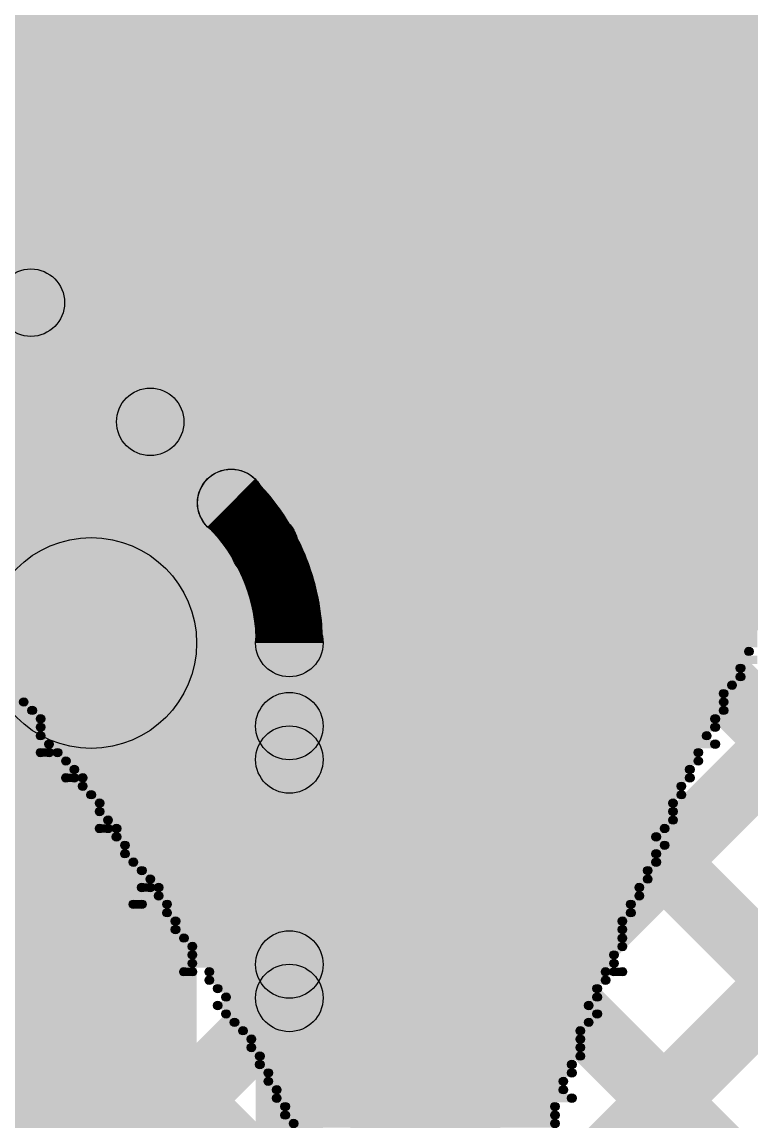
# Model space of a CAD drawing. Header units: millimetres. Extents: x -0.28 to 3.03, y -0.05 to 3.12.
# Drawn here: x 1.9968 to 2.0832, y 2.0933 to 2.2237 of the extents above; entities that cross this region are included whole.
import ezdxf

# ---------------------------------------------------------------- set-up
doc = ezdxf.new("R2010")
doc.units = ezdxf.units.MM
doc.header["$MEASUREMENT"] = 0
for name, color, linetype in [('BottomLayer', 5, 'Continuous'), ('TopLayer', 1, 'Continuous'), ('TopOverlay', 2, 'Continuous')]:
    doc.layers.add(name, color=color, linetype=linetype)

msp = doc.modelspace()

# ---------------------------------------------------------------- hatches: boundary and pattern name
at = {"layer": 'BottomLayer'}
for points in [[(1.69624, 2.41017), (1.7019, 2.41583), (2.37907, 1.73866), (2.37341, 1.733)], [(1.72453, 2.41017), (1.73018, 2.41583), (2.40735, 1.73866), (2.4017, 1.733)], [(1.75281, 2.41017), (1.75847, 2.41583), (2.43564, 1.73866), (2.42998, 1.733)], [(1.7811, 2.41017), (1.78675, 2.41583), (2.46392, 1.73866), (2.45827, 1.733)], [(1.80938, 2.41017), (1.81504, 2.41583), (2.48943, 1.74144), (2.48377, 1.73578)], [(1.83766, 2.41017), (1.84332, 2.41583), (2.50528, 1.75386), (2.49963, 1.74821)], [(1.86804, 2.08319), (1.86238, 2.08885), (2.18936, 2.41583), (2.19502, 2.41017)], [(1.86595, 2.41017), (1.87161, 2.41583), (2.53047, 1.75696), (2.52481, 1.75131)], [(1.88218, 2.06905), (1.87653, 2.07471), (2.21765, 2.41583), (2.2233, 2.41017)], [(1.89633, 2.05491), (1.89067, 2.06057), (2.24593, 2.41583), (2.25159, 2.41017)], [(1.89423, 2.41017), (1.89989, 2.41583), (2.71083, 1.60489), (2.70517, 1.59923)], [(1.91047, 2.04077), (1.90481, 2.04642), (2.27422, 2.41583), (2.27987, 2.41017)], [(1.92461, 2.02662), (1.91895, 2.03228), (2.3025, 2.41583), (2.30816, 2.41017)], [(1.93875, 2.01248), (1.93309, 2.01814), (2.33078, 2.41583), (2.33644, 2.41017)], [(1.95289, 1.99834), (1.94724, 2.004), (2.35907, 2.41583), (2.36473, 2.41017)], [(1.96704, 1.9842), (1.96138, 1.98985), (2.38735, 2.41583), (2.39301, 2.41017)], [(1.96704, 1.9842), (1.96138, 1.98985), (2.38735, 2.41583), (2.39301, 2.41017)]]:
    msp.add_hatch(color=5, dxfattribs=at).paths.add_polyline_path(points)
at = {"layer": 'TopLayer'}
for points in [[(1.98654, 2.20169), (1.98088, 2.20735), (2.7062, 2.93266), (2.71185, 2.92701)], [(2.00068, 2.18755), (1.99503, 2.19321), (2.7062, 2.90438), (2.71185, 2.89872)], [(1.51043, 2.79397), (1.51609, 2.79963), (2.71185, 1.60387), (2.7062, 1.59821)], [(2.03133, 2.07677), (2.02567, 2.08243), (2.7062, 2.76296), (2.71185, 2.7573)], [(2.03133, 2.04849), (2.02567, 2.05415), (2.7062, 2.73467), (2.71185, 2.72901)], [(1.5644, 2.71172), (1.57006, 2.71737), (2.53047, 1.75696), (2.52481, 1.75131)], [(1.55701, 2.69082), (1.56267, 2.69648), (2.50528, 1.75386), (2.49963, 1.74821)], [(2.01483, 2.17341), (2.00917, 2.17907), (2.51386, 2.68375), (2.51951, 2.6781)], [(1.54321, 2.67634), (1.54886, 2.682), (2.48943, 1.74144), (2.48377, 1.73578)], [(1.52321, 2.66806), (1.52886, 2.67372), (2.48084, 1.72174), (2.47519, 1.71608)], [(2.02834, 2.15864), (2.02268, 2.1643), (2.51852, 2.66013), (2.52417, 2.65447)], [(2.03133, 2.13334), (2.02567, 2.139), (2.53173, 2.64506), (2.53739, 2.63941)], [(2.03133, 2.10506), (2.02567, 2.11072), (2.55245, 2.6375), (2.55811, 2.63184)], [(1.82551, 2.35706), (1.83117, 2.36272), (2.02443, 2.16946), (2.01877, 2.16381)], [(1.80287, 2.33446), (1.82054, 2.35213), (2.01384, 2.15884), (1.99616, 2.14116)], [(2.0175, 1.466), (1.9925, 1.466), (1.9925, 2.15), (2.0175, 2.15)], [(2.0325, 1.47573), (2.0245, 1.47573), (2.0245, 2.15), (2.0325, 2.15)], [(2.02567, 2.13731), (2.03133, 2.14297), (2.51567, 1.65862), (2.51002, 1.65297)], [(2.02567, 2.10903), (2.03133, 2.11468), (2.49618, 1.64983), (2.49052, 1.64418)]]:
    msp.add_hatch(color=1, dxfattribs=at).paths.add_polyline_path(points)
h = msp.add_hatch(color=1, dxfattribs=at)
edge = h.paths.add_edge_path()
edge.add_arc((1.99785, 2.19038), 0.004, 0, 360)
h = msp.add_hatch(color=1, dxfattribs=at)
edge = h.paths.add_edge_path()
edge.add_arc((2.012, 2.17624), 0.004, 0, 360)
h = msp.add_hatch(color=1, dxfattribs=at)
edge = h.paths.add_edge_path()
edge.add_arc((2.0216, 2.16663), 0.004, 0, 360)
h = msp.add_hatch(color=1, dxfattribs=at)
edge = h.paths.add_edge_path()
edge.add_arc((2.0216, 2.16663), 0.004, 0, 360)
h = msp.add_hatch(color=1, dxfattribs=at)
edge = h.paths.add_edge_path()
edge.add_arc((2.02162, 2.16662), 0.004, 0, 360)
h = msp.add_hatch(color=1, dxfattribs=at)
edge = h.paths.add_edge_path()
edge.add_arc((2.02551, 2.16147), 0.004, 0, 360)
h = msp.add_hatch(color=1, dxfattribs=at)
edge = h.paths.add_edge_path()
edge.add_arc((2.005, 2.15), 0.0125, 0, 360)
h = msp.add_hatch(color=1, dxfattribs=at)
edge = h.paths.add_edge_path()
edge.add_arc((2.005, 2.15), 0.0125, 0, 360)
h = msp.add_hatch(color=1, dxfattribs=at)
edge = h.paths.add_edge_path()
edge.add_arc((2.0285, 2.15), 0.004, 0, 360)
h = msp.add_hatch(color=1, dxfattribs=at)
edge = h.paths.add_edge_path()
edge.add_arc((2.0285, 2.15), 0.004, 0, 360)
h = msp.add_hatch(color=1, dxfattribs=at)
edge = h.paths.add_edge_path()
edge.add_arc((2.0285, 2.15), 0.004, 0, 360)
h = msp.add_hatch(color=1, dxfattribs=at)
edge = h.paths.add_edge_path()
edge.add_arc((2.0285, 2.14014), 0.004, 0, 360)
h = msp.add_hatch(color=1, dxfattribs=at)
edge = h.paths.add_edge_path()
edge.add_arc((2.0285, 2.13617), 0.004, 0, 360)
h = msp.add_hatch(color=1, dxfattribs=at)
edge = h.paths.add_edge_path()
edge.add_arc((2.0285, 2.11186), 0.004, 0, 360)
h = msp.add_hatch(color=1, dxfattribs=at)
edge = h.paths.add_edge_path()
edge.add_arc((2.0285, 2.10789), 0.004, 0, 360)
at = {"layer": 'TopOverlay'}
for points in [[(1.931, 2.2235), (1.931, 2.2245), (2.135, 2.2245), (2.135, 2.2235)], [(1.931, 2.2225), (1.931, 2.2235), (2.134, 2.2235), (2.134, 2.2225)], [(1.931, 2.2215), (1.931, 2.2225), (2.133, 2.2225), (2.133, 2.2215)], [(1.93, 2.2205), (1.93, 2.2215), (2.132, 2.2215), (2.132, 2.2205)], [(1.93, 2.2195), (1.93, 2.2205), (2.131, 2.2205), (2.131, 2.2195)], [(1.93, 2.2185), (1.93, 2.2195), (2.131, 2.2195), (2.131, 2.2185)], [(1.93, 2.2175), (1.93, 2.2185), (2.13, 2.2185), (2.13, 2.2175)], [(1.93, 2.2165), (1.93, 2.2175), (2.129, 2.2175), (2.129, 2.2165)], [(1.93, 2.2155), (1.93, 2.2165), (2.128, 2.2165), (2.128, 2.2155)], [(1.93, 2.2145), (1.93, 2.2155), (2.127, 2.2155), (2.127, 2.2145)], [(1.929, 2.2135), (1.929, 2.2145), (2.126, 2.2145), (2.126, 2.2135)], [(1.93, 2.2125), (1.93, 2.2135), (2.126, 2.2135), (2.126, 2.2125)], [(1.93, 2.2115), (1.93, 2.2125), (2.125, 2.2125), (2.125, 2.2115)], [(1.932, 2.2105), (1.932, 2.2115), (2.124, 2.2115), (2.124, 2.2105)], [(1.932, 2.2095), (1.932, 2.2105), (2.123, 2.2105), (2.123, 2.2095)], [(1.934, 2.2085), (1.934, 2.2095), (2.122, 2.2095), (2.122, 2.2085)], [(1.935, 2.2075), (1.935, 2.2085), (2.121, 2.2085), (2.121, 2.2075)], [(1.937, 2.2065), (1.937, 2.2075), (2.12, 2.2075), (2.12, 2.2065)], [(1.938, 2.2055), (1.938, 2.2065), (2.12, 2.2065), (2.12, 2.2055)], [(1.938, 2.2045), (1.938, 2.2055), (2.119, 2.2055), (2.119, 2.2045)], [(1.939, 2.2035), (1.939, 2.2045), (2.119, 2.2045), (2.119, 2.2035)], [(1.941, 2.2025), (1.941, 2.2035), (2.118, 2.2035), (2.118, 2.2025)], [(1.942, 2.2015), (1.942, 2.2025), (2.117, 2.2025), (2.117, 2.2015)], [(1.944, 2.2005), (1.944, 2.2015), (2.116, 2.2015), (2.116, 2.2005)], [(1.945, 2.1995), (1.945, 2.2005), (2.115, 2.2005), (2.115, 2.1995)], [(1.946, 2.1985), (1.946, 2.1995), (2.114, 2.1995), (2.114, 2.1985)], [(1.947, 2.1975), (1.947, 2.1985), (2.114, 2.1985), (2.114, 2.1975)], [(1.948, 2.1965), (1.948, 2.1975), (2.113, 2.1975), (2.113, 2.1965)], [(1.949, 2.1955), (1.949, 2.1965), (2.112, 2.1965), (2.112, 2.1955)], [(1.95, 2.1945), (1.95, 2.1955), (2.112, 2.1955), (2.112, 2.1945)], [(1.951, 2.1935), (1.951, 2.1945), (2.111, 2.1945), (2.111, 2.1935)], [(1.951, 2.1925), (1.951, 2.1935), (2.11, 2.1935), (2.11, 2.1925)], [(1.953, 2.1915), (1.953, 2.1925), (2.11, 2.1925), (2.11, 2.1915)], [(1.954, 2.1905), (1.954, 2.1915), (2.109, 2.1915), (2.109, 2.1905)], [(1.956, 2.1895), (1.956, 2.1905), (2.108, 2.1905), (2.108, 2.1895)], [(1.956, 2.1885), (1.956, 2.1895), (2.107, 2.1895), (2.107, 2.1885)], [(1.957, 2.1875), (1.957, 2.1885), (2.107, 2.1885), (2.107, 2.1875)], [(1.959, 2.1865), (1.959, 2.1875), (2.106, 2.1875), (2.106, 2.1865)], [(1.96, 2.1855), (1.96, 2.1865), (2.105, 2.1865), (2.105, 2.1855)], [(1.96, 2.1845), (1.96, 2.1855), (2.105, 2.1855), (2.105, 2.1845)], [(1.961, 2.1835), (1.961, 2.1845), (2.104, 2.1845), (2.104, 2.1835)], [(1.962, 2.1825), (1.962, 2.1835), (2.103, 2.1835), (2.103, 2.1825)], [(1.963, 2.1815), (1.963, 2.1825), (2.103, 2.1825), (2.103, 2.1815)], [(1.964, 2.1805), (1.964, 2.1815), (2.102, 2.1815), (2.102, 2.1805)], [(1.964, 2.1795), (1.964, 2.1805), (2.101, 2.1805), (2.101, 2.1795)], [(1.966, 2.1785), (1.966, 2.1795), (2.101, 2.1795), (2.101, 2.1785)], [(1.967, 2.1775), (1.967, 2.1785), (2.1, 2.1785), (2.1, 2.1775)], [(1.967, 2.1765), (1.967, 2.1775), (2.099, 2.1775), (2.099, 2.1765)], [(1.968, 2.1755), (1.968, 2.1765), (2.1, 2.1765), (2.1, 2.1755)], [(1.97, 2.1745), (1.97, 2.1755), (2.098, 2.1755), (2.098, 2.1745)], [(1.971, 2.1735), (1.971, 2.1745), (2.097, 2.1745), (2.097, 2.1735)], [(1.972, 2.1725), (1.972, 2.1735), (2.097, 2.1735), (2.097, 2.1725)], [(1.973, 2.1715), (1.973, 2.1725), (2.098, 2.1725), (2.098, 2.1715)], [(1.974, 2.1705), (1.974, 2.1715), (2.096, 2.1715), (2.096, 2.1705)], [(1.975, 2.1695), (1.975, 2.1705), (2.095, 2.1705), (2.095, 2.1695)], [(1.976, 2.1685), (1.976, 2.1695), (2.094, 2.1695), (2.094, 2.1685)], [(1.977, 2.1675), (1.977, 2.1685), (2.094, 2.1685), (2.094, 2.1675)], [(1.977, 2.1665), (1.977, 2.1675), (2.093, 2.1675), (2.093, 2.1665)], [(1.978, 2.1655), (1.978, 2.1665), (2.092, 2.1665), (2.092, 2.1655)], [(1.978, 2.1645), (1.978, 2.1655), (2.092, 2.1655), (2.092, 2.1645)], [(1.98, 2.1635), (1.98, 2.1645), (2.092, 2.1645), (2.092, 2.1635)], [(1.981, 2.1625), (1.981, 2.1635), (2.091, 2.1635), (2.091, 2.1625)], [(1.982, 2.1615), (1.982, 2.1625), (2.09, 2.1625), (2.09, 2.1615)], [(1.983, 2.1605), (1.983, 2.1615), (2.09, 2.1615), (2.09, 2.1605)], [(1.983, 2.1595), (1.983, 2.1605), (2.089, 2.1605), (2.089, 2.1595)], [(1.984, 2.1585), (1.984, 2.1595), (2.089, 2.1595), (2.089, 2.1585)], [(1.985, 2.1575), (1.985, 2.1585), (2.088, 2.1585), (2.088, 2.1575)], [(1.986, 2.1565), (1.986, 2.1575), (2.087, 2.1575), (2.087, 2.1565)], [(1.986, 2.1555), (1.986, 2.1565), (2.087, 2.1565), (2.087, 2.1555)], [(1.988, 2.1545), (1.988, 2.1555), (2.086, 2.1555), (2.086, 2.1545)], [(1.988, 2.1535), (1.988, 2.1545), (2.087, 2.1545), (2.087, 2.1535)], [(1.989, 2.1525), (1.989, 2.1535), (2.085, 2.1535), (2.085, 2.1525)], [(1.99, 2.1515), (1.99, 2.1525), (2.085, 2.1525), (2.085, 2.1515)], [(1.991, 2.1505), (1.991, 2.1515), (2.084, 2.1515), (2.084, 2.1505)], [(1.992, 2.1495), (1.992, 2.1505), (2.084, 2.1505), (2.084, 2.1495)], [(1.992, 2.1485), (1.992, 2.1495), (2.083, 2.1495), (2.083, 2.1485)], [(1.993, 2.1475), (1.993, 2.1485), (2.084, 2.1485), (2.084, 2.1475)], [(1.994, 2.1465), (1.994, 2.1475), (2.082, 2.1475), (2.082, 2.1465)], [(1.995, 2.1455), (1.995, 2.1465), (2.082, 2.1465), (2.082, 2.1455)], [(1.996, 2.1445), (1.996, 2.1455), (2.081, 2.1455), (2.081, 2.1445)], [(1.996, 2.1435), (1.996, 2.1445), (2.08, 2.1445), (2.08, 2.1435)], [(1.997, 2.1425), (1.997, 2.1435), (2.08, 2.1435), (2.08, 2.1425)], [(1.998, 2.1415), (1.998, 2.1425), (2.08, 2.1425), (2.08, 2.1415)], [(1.999, 2.1405), (1.999, 2.1415), (2.079, 2.1415), (2.079, 2.1405)], [(1.999, 2.1395), (1.999, 2.1405), (2.079, 2.1405), (2.079, 2.1395)], [(1.999, 2.1385), (1.999, 2.1395), (2.078, 2.1395), (2.078, 2.1385)], [(2, 2.1375), (2, 2.1385), (2.079, 2.1385), (2.079, 2.1375)], [(1.999, 2.1365), (1.999, 2.1375), (2, 2.1375), (2, 2.1365)], [(2.001, 2.1365), (2.001, 2.1375), (2.077, 2.1375), (2.077, 2.1365)], [(2.002, 2.1355), (2.002, 2.1365), (2.077, 2.1365), (2.077, 2.1355)], [(2.002, 2.1335), (2.002, 2.1345), (2.003, 2.1345), (2.003, 2.1335)], [(2.003, 2.1345), (2.003, 2.1355), (2.076, 2.1355), (2.076, 2.1345)], [(2.004, 2.1335), (2.004, 2.1345), (2.076, 2.1345), (2.076, 2.1335)], [(2.004, 2.1325), (2.004, 2.1335), (2.075, 2.1335), (2.075, 2.1325)], [(2.005, 2.1315), (2.005, 2.1325), (2.075, 2.1325), (2.075, 2.1315)], [(2.006, 2.1305), (2.006, 2.1315), (2.074, 2.1315), (2.074, 2.1305)], [(2.006, 2.1295), (2.006, 2.1305), (2.074, 2.1305), (2.074, 2.1295)], [(2.007, 2.1285), (2.007, 2.1295), (2.074, 2.1295), (2.074, 2.1285)], [(2.006, 2.1275), (2.006, 2.1285), (2.007, 2.1285), (2.007, 2.1275)], [(2.008, 2.1275), (2.008, 2.1285), (2.073, 2.1285), (2.073, 2.1275)], [(2.008, 2.1265), (2.008, 2.1275), (2.072, 2.1275), (2.072, 2.1265)], [(2.009, 2.1255), (2.009, 2.1265), (2.073, 2.1265), (2.073, 2.1255)], [(2.009, 2.1245), (2.009, 2.1255), (2.072, 2.1255), (2.072, 2.1245)], [(2.01, 2.1235), (2.01, 2.1245), (2.072, 2.1245), (2.072, 2.1235)], [(2.011, 2.1225), (2.011, 2.1235), (2.071, 2.1235), (2.071, 2.1225)], [(2.011, 2.1205), (2.011, 2.1215), (2.012, 2.1215), (2.012, 2.1205)], [(2.012, 2.1215), (2.012, 2.1225), (2.071, 2.1225), (2.071, 2.1215)], [(2.013, 2.1205), (2.013, 2.1215), (2.07, 2.1215), (2.07, 2.1205)], [(2.013, 2.1195), (2.013, 2.1205), (2.07, 2.1205), (2.07, 2.1195)], [(2.01, 2.1185), (2.01, 2.1195), (2.011, 2.1195), (2.011, 2.1185)], [(2.014, 2.1185), (2.014, 2.1195), (2.069, 2.1195), (2.069, 2.1185)], [(2.014, 2.1175), (2.014, 2.1185), (2.069, 2.1185), (2.069, 2.1175)], [(2.015, 2.1165), (2.015, 2.1175), (2.068, 2.1175), (2.068, 2.1165)], [(2.015, 2.1155), (2.015, 2.1165), (2.068, 2.1165), (2.068, 2.1155)], [(2.016, 2.1145), (2.016, 2.1155), (2.068, 2.1155), (2.068, 2.1145)], [(2.017, 2.1135), (2.017, 2.1145), (2.068, 2.1145), (2.068, 2.1135)], [(2.017, 2.1125), (2.017, 2.1135), (2.067, 2.1135), (2.067, 2.1125)], [(2.017, 2.1115), (2.017, 2.1125), (2.067, 2.1125), (2.067, 2.1115)], [(2.016, 2.1105), (2.016, 2.1115), (2.017, 2.1115), (2.017, 2.1105)], [(2.019, 2.1105), (2.019, 2.1115), (2.066, 2.1115), (2.066, 2.1105)], [(2.067, 2.1105), (2.067, 2.1115), (2.068, 2.1115), (2.068, 2.1105)], [(2.019, 2.1095), (2.019, 2.1105), (2.066, 2.1105), (2.066, 2.1095)], [(2.02, 2.1085), (2.02, 2.1095), (2.065, 2.1095), (2.065, 2.1085)], [(2.021, 2.1075), (2.021, 2.1085), (2.065, 2.1085), (2.065, 2.1075)], [(2.02, 2.1065), (2.02, 2.1075), (2.064, 2.1075), (2.064, 2.1065)], [(2.021, 2.1055), (2.021, 2.1065), (2.065, 2.1065), (2.065, 2.1055)], [(2.022, 2.1045), (2.022, 2.1055), (2.064, 2.1055), (2.064, 2.1045)], [(2.023, 2.1035), (2.023, 2.1045), (2.063, 2.1045), (2.063, 2.1035)], [(2.024, 2.1025), (2.024, 2.1035), (2.063, 2.1035), (2.063, 2.1025)], [(2.024, 2.1015), (2.024, 2.1025), (2.063, 2.1025), (2.063, 2.1015)], [(2.025, 2.1005), (2.025, 2.1015), (2.063, 2.1015), (2.063, 2.1005)], [(2.025, 2.0995), (2.025, 2.1005), (2.062, 2.1005), (2.062, 2.0995)], [(2.026, 2.0985), (2.026, 2.0995), (2.062, 2.0995), (2.062, 2.0985)], [(2.026, 2.0975), (2.026, 2.0985), (2.061, 2.0985), (2.061, 2.0975)], [(2.027, 2.0965), (2.027, 2.0975), (2.061, 2.0975), (2.061, 2.0965)], [(2.027, 2.0955), (2.027, 2.0965), (2.062, 2.0965), (2.062, 2.0955)], [(2.028, 2.0945), (2.028, 2.0955), (2.06, 2.0955), (2.06, 2.0945)], [(2.028, 2.0935), (2.028, 2.0945), (2.06, 2.0945), (2.06, 2.0935)], [(2.029, 2.0925), (2.029, 2.0935), (2.06, 2.0935), (2.06, 2.0925)]]:
    msp.add_hatch(color=2, dxfattribs=at).paths.add_polyline_path(points)
h = msp.add_hatch(color=2, dxfattribs=at)
edge = h.paths.add_edge_path()
edge.add_arc((2.083, 2.149), 0.0005, 0, 360)
h = msp.add_hatch(color=2, dxfattribs=at)
edge = h.paths.add_edge_path()
edge.add_arc((2.082, 2.147), 0.0005, 0, 360)
h = msp.add_hatch(color=2, dxfattribs=at)
edge = h.paths.add_edge_path()
edge.add_arc((2.082, 2.146), 0.0005, 0, 360)
h = msp.add_hatch(color=2, dxfattribs=at)
edge = h.paths.add_edge_path()
edge.add_arc((2.081, 2.145), 0.0005, 0, 360)
h = msp.add_hatch(color=2, dxfattribs=at)
edge = h.paths.add_edge_path()
edge.add_arc((2.08, 2.144), 0.0005, 0, 360)
h = msp.add_hatch(color=2, dxfattribs=at)
edge = h.paths.add_edge_path()
edge.add_arc((1.997, 2.143), 0.0005, 0, 360)
h = msp.add_hatch(color=2, dxfattribs=at)
edge = h.paths.add_edge_path()
edge.add_arc((1.998, 2.142), 0.0005, 0, 360)
h = msp.add_hatch(color=2, dxfattribs=at)
edge = h.paths.add_edge_path()
edge.add_arc((2.08, 2.143), 0.0005, 0, 360)
h = msp.add_hatch(color=2, dxfattribs=at)
edge = h.paths.add_edge_path()
edge.add_arc((2.08, 2.142), 0.0005, 0, 360)
h = msp.add_hatch(color=2, dxfattribs=at)
edge = h.paths.add_edge_path()
edge.add_arc((1.999, 2.141), 0.0005, 0, 360)
h = msp.add_hatch(color=2, dxfattribs=at)
edge = h.paths.add_edge_path()
edge.add_arc((2.079, 2.141), 0.0005, 0, 360)
h = msp.add_hatch(color=2, dxfattribs=at)
edge = h.paths.add_edge_path()
edge.add_arc((1.999, 2.14), 0.0005, 0, 360)
h = msp.add_hatch(color=2, dxfattribs=at)
edge = h.paths.add_edge_path()
edge.add_arc((2.079, 2.14), 0.0005, 0, 360)
h = msp.add_hatch(color=2, dxfattribs=at)
edge = h.paths.add_edge_path()
edge.add_arc((1.999, 2.139), 0.0005, 0, 360)
h = msp.add_hatch(color=2, dxfattribs=at)
edge = h.paths.add_edge_path()
edge.add_arc((2, 2.138), 0.0005, 0, 360)
h = msp.add_hatch(color=2, dxfattribs=at)
edge = h.paths.add_edge_path()
edge.add_arc((2.078, 2.139), 0.0005, 0, 360)
h = msp.add_hatch(color=2, dxfattribs=at)
edge = h.paths.add_edge_path()
edge.add_arc((2.079, 2.138), 0.0005, 0, 360)
h = msp.add_hatch(color=2, dxfattribs=at)
edge = h.paths.add_edge_path()
edge.add_arc((1.999, 2.137), 0.0005, 0, 360)
h = msp.add_hatch(color=2, dxfattribs=at)
edge = h.paths.add_edge_path()
edge.add_arc((2, 2.137), 0.0005, 0, 360)
h = msp.add_hatch(color=2, dxfattribs=at)
edge = h.paths.add_edge_path()
edge.add_arc((2.001, 2.137), 0.0005, 0, 360)
h = msp.add_hatch(color=2, dxfattribs=at)
edge = h.paths.add_edge_path()
edge.add_arc((2.077, 2.137), 0.0005, 0, 360)
h = msp.add_hatch(color=2, dxfattribs=at)
edge = h.paths.add_edge_path()
edge.add_arc((2.002, 2.136), 0.0005, 0, 360)
h = msp.add_hatch(color=2, dxfattribs=at)
edge = h.paths.add_edge_path()
edge.add_arc((2.077, 2.136), 0.0005, 0, 360)
h = msp.add_hatch(color=2, dxfattribs=at)
edge = h.paths.add_edge_path()
edge.add_arc((2.002, 2.134), 0.0005, 0, 360)
h = msp.add_hatch(color=2, dxfattribs=at)
edge = h.paths.add_edge_path()
edge.add_arc((2.003, 2.135), 0.0005, 0, 360)
h = msp.add_hatch(color=2, dxfattribs=at)
edge = h.paths.add_edge_path()
edge.add_arc((2.003, 2.134), 0.0005, 0, 360)
h = msp.add_hatch(color=2, dxfattribs=at)
edge = h.paths.add_edge_path()
edge.add_arc((2.004, 2.134), 0.0005, 0, 360)
h = msp.add_hatch(color=2, dxfattribs=at)
edge = h.paths.add_edge_path()
edge.add_arc((2.076, 2.135), 0.0005, 0, 360)
h = msp.add_hatch(color=2, dxfattribs=at)
edge = h.paths.add_edge_path()
edge.add_arc((2.076, 2.134), 0.0005, 0, 360)
h = msp.add_hatch(color=2, dxfattribs=at)
edge = h.paths.add_edge_path()
edge.add_arc((2.004, 2.133), 0.0005, 0, 360)
h = msp.add_hatch(color=2, dxfattribs=at)
edge = h.paths.add_edge_path()
edge.add_arc((2.075, 2.133), 0.0005, 0, 360)
h = msp.add_hatch(color=2, dxfattribs=at)
edge = h.paths.add_edge_path()
edge.add_arc((2.005, 2.132), 0.0005, 0, 360)
h = msp.add_hatch(color=2, dxfattribs=at)
edge = h.paths.add_edge_path()
edge.add_arc((2.075, 2.132), 0.0005, 0, 360)
h = msp.add_hatch(color=2, dxfattribs=at)
edge = h.paths.add_edge_path()
edge.add_arc((2.006, 2.131), 0.0005, 0, 360)
h = msp.add_hatch(color=2, dxfattribs=at)
edge = h.paths.add_edge_path()
edge.add_arc((2.074, 2.131), 0.0005, 0, 360)
h = msp.add_hatch(color=2, dxfattribs=at)
edge = h.paths.add_edge_path()
edge.add_arc((2.006, 2.13), 0.0005, 0, 360)
h = msp.add_hatch(color=2, dxfattribs=at)
edge = h.paths.add_edge_path()
edge.add_arc((2.007, 2.129), 0.0005, 0, 360)
h = msp.add_hatch(color=2, dxfattribs=at)
edge = h.paths.add_edge_path()
edge.add_arc((2.074, 2.13), 0.0005, 0, 360)
h = msp.add_hatch(color=2, dxfattribs=at)
edge = h.paths.add_edge_path()
edge.add_arc((2.074, 2.129), 0.0005, 0, 360)
h = msp.add_hatch(color=2, dxfattribs=at)
edge = h.paths.add_edge_path()
edge.add_arc((2.006, 2.128), 0.0005, 0, 360)
h = msp.add_hatch(color=2, dxfattribs=at)
edge = h.paths.add_edge_path()
edge.add_arc((2.007, 2.128), 0.0005, 0, 360)
h = msp.add_hatch(color=2, dxfattribs=at)
edge = h.paths.add_edge_path()
edge.add_arc((2.008, 2.128), 0.0005, 0, 360)
h = msp.add_hatch(color=2, dxfattribs=at)
edge = h.paths.add_edge_path()
edge.add_arc((2.073, 2.128), 0.0005, 0, 360)
h = msp.add_hatch(color=2, dxfattribs=at)
edge = h.paths.add_edge_path()
edge.add_arc((2.008, 2.127), 0.0005, 0, 360)
h = msp.add_hatch(color=2, dxfattribs=at)
edge = h.paths.add_edge_path()
edge.add_arc((2.072, 2.127), 0.0005, 0, 360)
h = msp.add_hatch(color=2, dxfattribs=at)
edge = h.paths.add_edge_path()
edge.add_arc((2.009, 2.126), 0.0005, 0, 360)
h = msp.add_hatch(color=2, dxfattribs=at)
edge = h.paths.add_edge_path()
edge.add_arc((2.009, 2.125), 0.0005, 0, 360)
h = msp.add_hatch(color=2, dxfattribs=at)
edge = h.paths.add_edge_path()
edge.add_arc((2.072, 2.125), 0.0005, 0, 360)
h = msp.add_hatch(color=2, dxfattribs=at)
edge = h.paths.add_edge_path()
edge.add_arc((2.073, 2.126), 0.0005, 0, 360)
h = msp.add_hatch(color=2, dxfattribs=at)
edge = h.paths.add_edge_path()
edge.add_arc((2.01, 2.124), 0.0005, 0, 360)
h = msp.add_hatch(color=2, dxfattribs=at)
edge = h.paths.add_edge_path()
edge.add_arc((2.072, 2.124), 0.0005, 0, 360)
h = msp.add_hatch(color=2, dxfattribs=at)
edge = h.paths.add_edge_path()
edge.add_arc((2.011, 2.123), 0.0005, 0, 360)
h = msp.add_hatch(color=2, dxfattribs=at)
edge = h.paths.add_edge_path()
edge.add_arc((2.071, 2.123), 0.0005, 0, 360)
h = msp.add_hatch(color=2, dxfattribs=at)
edge = h.paths.add_edge_path()
edge.add_arc((2.011, 2.121), 0.0005, 0, 360)
h = msp.add_hatch(color=2, dxfattribs=at)
edge = h.paths.add_edge_path()
edge.add_arc((2.012, 2.122), 0.0005, 0, 360)
h = msp.add_hatch(color=2, dxfattribs=at)
edge = h.paths.add_edge_path()
edge.add_arc((2.012, 2.121), 0.0005, 0, 360)
h = msp.add_hatch(color=2, dxfattribs=at)
edge = h.paths.add_edge_path()
edge.add_arc((2.013, 2.121), 0.0005, 0, 360)
h = msp.add_hatch(color=2, dxfattribs=at)
edge = h.paths.add_edge_path()
edge.add_arc((2.07, 2.121), 0.0005, 0, 360)
h = msp.add_hatch(color=2, dxfattribs=at)
edge = h.paths.add_edge_path()
edge.add_arc((2.071, 2.122), 0.0005, 0, 360)
h = msp.add_hatch(color=2, dxfattribs=at)
edge = h.paths.add_edge_path()
edge.add_arc((2.013, 2.12), 0.0005, 0, 360)
h = msp.add_hatch(color=2, dxfattribs=at)
edge = h.paths.add_edge_path()
edge.add_arc((2.07, 2.12), 0.0005, 0, 360)
h = msp.add_hatch(color=2, dxfattribs=at)
edge = h.paths.add_edge_path()
edge.add_arc((2.01, 2.119), 0.0005, 0, 360)
h = msp.add_hatch(color=2, dxfattribs=at)
edge = h.paths.add_edge_path()
edge.add_arc((2.011, 2.119), 0.0005, 0, 360)
h = msp.add_hatch(color=2, dxfattribs=at)
edge = h.paths.add_edge_path()
edge.add_arc((2.014, 2.119), 0.0005, 0, 360)
h = msp.add_hatch(color=2, dxfattribs=at)
edge = h.paths.add_edge_path()
edge.add_arc((2.069, 2.119), 0.0005, 0, 360)
h = msp.add_hatch(color=2, dxfattribs=at)
edge = h.paths.add_edge_path()
edge.add_arc((2.014, 2.118), 0.0005, 0, 360)
h = msp.add_hatch(color=2, dxfattribs=at)
edge = h.paths.add_edge_path()
edge.add_arc((2.015, 2.117), 0.0005, 0, 360)
h = msp.add_hatch(color=2, dxfattribs=at)
edge = h.paths.add_edge_path()
edge.add_arc((2.068, 2.117), 0.0005, 0, 360)
h = msp.add_hatch(color=2, dxfattribs=at)
edge = h.paths.add_edge_path()
edge.add_arc((2.069, 2.118), 0.0005, 0, 360)
h = msp.add_hatch(color=2, dxfattribs=at)
edge = h.paths.add_edge_path()
edge.add_arc((2.015, 2.116), 0.0005, 0, 360)
h = msp.add_hatch(color=2, dxfattribs=at)
edge = h.paths.add_edge_path()
edge.add_arc((2.068, 2.116), 0.0005, 0, 360)
h = msp.add_hatch(color=2, dxfattribs=at)
edge = h.paths.add_edge_path()
edge.add_arc((2.016, 2.115), 0.0005, 0, 360)
h = msp.add_hatch(color=2, dxfattribs=at)
edge = h.paths.add_edge_path()
edge.add_arc((2.068, 2.115), 0.0005, 0, 360)
h = msp.add_hatch(color=2, dxfattribs=at)
edge = h.paths.add_edge_path()
edge.add_arc((2.017, 2.114), 0.0005, 0, 360)
h = msp.add_hatch(color=2, dxfattribs=at)
edge = h.paths.add_edge_path()
edge.add_arc((2.068, 2.114), 0.0005, 0, 360)
h = msp.add_hatch(color=2, dxfattribs=at)
edge = h.paths.add_edge_path()
edge.add_arc((2.017, 2.113), 0.0005, 0, 360)
h = msp.add_hatch(color=2, dxfattribs=at)
edge = h.paths.add_edge_path()
edge.add_arc((2.017, 2.112), 0.0005, 0, 360)
h = msp.add_hatch(color=2, dxfattribs=at)
edge = h.paths.add_edge_path()
edge.add_arc((2.067, 2.113), 0.0005, 0, 360)
h = msp.add_hatch(color=2, dxfattribs=at)
edge = h.paths.add_edge_path()
edge.add_arc((2.067, 2.112), 0.0005, 0, 360)
h = msp.add_hatch(color=2, dxfattribs=at)
edge = h.paths.add_edge_path()
edge.add_arc((2.016, 2.111), 0.0005, 0, 360)
h = msp.add_hatch(color=2, dxfattribs=at)
edge = h.paths.add_edge_path()
edge.add_arc((2.017, 2.111), 0.0005, 0, 360)
h = msp.add_hatch(color=2, dxfattribs=at)
edge = h.paths.add_edge_path()
edge.add_arc((2.019, 2.111), 0.0005, 0, 360)
h = msp.add_hatch(color=2, dxfattribs=at)
edge = h.paths.add_edge_path()
edge.add_arc((2.066, 2.111), 0.0005, 0, 360)
h = msp.add_hatch(color=2, dxfattribs=at)
edge = h.paths.add_edge_path()
edge.add_arc((2.067, 2.111), 0.0005, 0, 360)
h = msp.add_hatch(color=2, dxfattribs=at)
edge = h.paths.add_edge_path()
edge.add_arc((2.068, 2.111), 0.0005, 0, 360)
h = msp.add_hatch(color=2, dxfattribs=at)
edge = h.paths.add_edge_path()
edge.add_arc((2.019, 2.11), 0.0005, 0, 360)
h = msp.add_hatch(color=2, dxfattribs=at)
edge = h.paths.add_edge_path()
edge.add_arc((2.066, 2.11), 0.0005, 0, 360)
h = msp.add_hatch(color=2, dxfattribs=at)
edge = h.paths.add_edge_path()
edge.add_arc((2.02, 2.109), 0.0005, 0, 360)
h = msp.add_hatch(color=2, dxfattribs=at)
edge = h.paths.add_edge_path()
edge.add_arc((2.021, 2.108), 0.0005, 0, 360)
h = msp.add_hatch(color=2, dxfattribs=at)
edge = h.paths.add_edge_path()
edge.add_arc((2.065, 2.109), 0.0005, 0, 360)
h = msp.add_hatch(color=2, dxfattribs=at)
edge = h.paths.add_edge_path()
edge.add_arc((2.065, 2.108), 0.0005, 0, 360)
h = msp.add_hatch(color=2, dxfattribs=at)
edge = h.paths.add_edge_path()
edge.add_arc((2.02, 2.107), 0.0005, 0, 360)
h = msp.add_hatch(color=2, dxfattribs=at)
edge = h.paths.add_edge_path()
edge.add_arc((2.064, 2.107), 0.0005, 0, 360)
h = msp.add_hatch(color=2, dxfattribs=at)
edge = h.paths.add_edge_path()
edge.add_arc((2.021, 2.106), 0.0005, 0, 360)
h = msp.add_hatch(color=2, dxfattribs=at)
edge = h.paths.add_edge_path()
edge.add_arc((2.065, 2.106), 0.0005, 0, 360)
h = msp.add_hatch(color=2, dxfattribs=at)
edge = h.paths.add_edge_path()
edge.add_arc((2.022, 2.105), 0.0005, 0, 360)
h = msp.add_hatch(color=2, dxfattribs=at)
edge = h.paths.add_edge_path()
edge.add_arc((2.023, 2.104), 0.0005, 0, 360)
h = msp.add_hatch(color=2, dxfattribs=at)
edge = h.paths.add_edge_path()
edge.add_arc((2.063, 2.104), 0.0005, 0, 360)
h = msp.add_hatch(color=2, dxfattribs=at)
edge = h.paths.add_edge_path()
edge.add_arc((2.064, 2.105), 0.0005, 0, 360)
h = msp.add_hatch(color=2, dxfattribs=at)
edge = h.paths.add_edge_path()
edge.add_arc((2.024, 2.103), 0.0005, 0, 360)
h = msp.add_hatch(color=2, dxfattribs=at)
edge = h.paths.add_edge_path()
edge.add_arc((2.063, 2.103), 0.0005, 0, 360)
h = msp.add_hatch(color=2, dxfattribs=at)
edge = h.paths.add_edge_path()
edge.add_arc((2.024, 2.102), 0.0005, 0, 360)
h = msp.add_hatch(color=2, dxfattribs=at)
edge = h.paths.add_edge_path()
edge.add_arc((2.063, 2.102), 0.0005, 0, 360)
h = msp.add_hatch(color=2, dxfattribs=at)
edge = h.paths.add_edge_path()
edge.add_arc((2.025, 2.101), 0.0005, 0, 360)
h = msp.add_hatch(color=2, dxfattribs=at)
edge = h.paths.add_edge_path()
edge.add_arc((2.063, 2.101), 0.0005, 0, 360)
h = msp.add_hatch(color=2, dxfattribs=at)
edge = h.paths.add_edge_path()
edge.add_arc((2.025, 2.1), 0.0005, 0, 360)
h = msp.add_hatch(color=2, dxfattribs=at)
edge = h.paths.add_edge_path()
edge.add_arc((2.026, 2.099), 0.0005, 0, 360)
h = msp.add_hatch(color=2, dxfattribs=at)
edge = h.paths.add_edge_path()
edge.add_arc((2.062, 2.1), 0.0005, 0, 360)
h = msp.add_hatch(color=2, dxfattribs=at)
edge = h.paths.add_edge_path()
edge.add_arc((2.062, 2.099), 0.0005, 0, 360)
h = msp.add_hatch(color=2, dxfattribs=at)
edge = h.paths.add_edge_path()
edge.add_arc((2.026, 2.098), 0.0005, 0, 360)
h = msp.add_hatch(color=2, dxfattribs=at)
edge = h.paths.add_edge_path()
edge.add_arc((2.061, 2.098), 0.0005, 0, 360)
h = msp.add_hatch(color=2, dxfattribs=at)
edge = h.paths.add_edge_path()
edge.add_arc((2.027, 2.097), 0.0005, 0, 360)
h = msp.add_hatch(color=2, dxfattribs=at)
edge = h.paths.add_edge_path()
edge.add_arc((2.061, 2.097), 0.0005, 0, 360)
h = msp.add_hatch(color=2, dxfattribs=at)
edge = h.paths.add_edge_path()
edge.add_arc((2.027, 2.096), 0.0005, 0, 360)
h = msp.add_hatch(color=2, dxfattribs=at)
edge = h.paths.add_edge_path()
edge.add_arc((2.028, 2.095), 0.0005, 0, 360)
h = msp.add_hatch(color=2, dxfattribs=at)
edge = h.paths.add_edge_path()
edge.add_arc((2.06, 2.095), 0.0005, 0, 360)
h = msp.add_hatch(color=2, dxfattribs=at)
edge = h.paths.add_edge_path()
edge.add_arc((2.062, 2.096), 0.0005, 0, 360)
h = msp.add_hatch(color=2, dxfattribs=at)
edge = h.paths.add_edge_path()
edge.add_arc((2.028, 2.094), 0.0005, 0, 360)
h = msp.add_hatch(color=2, dxfattribs=at)
edge = h.paths.add_edge_path()
edge.add_arc((2.06, 2.094), 0.0005, 0, 360)
h = msp.add_hatch(color=2, dxfattribs=at)
edge = h.paths.add_edge_path()
edge.add_arc((2.029, 2.093), 0.0005, 0, 360)
h = msp.add_hatch(color=2, dxfattribs=at)
edge = h.paths.add_edge_path()
edge.add_arc((2.06, 2.093), 0.0005, 0, 360)

# ---------------------------------------------------------------- linework, layer by layer
at = {"layer": 'TopLayer', "const_width": 0.008}
for points in [[(2.0216, 2.16663, -0.199188), (2.0285, 2.15)], [(2.02162, 2.16662, -0.198912), (2.0285, 2.15)]]:
    msp.add_lwpolyline(points, format="xyb", dxfattribs=at)
at = {"layer": 'TopLayer'}
for centre, radius in [((1.99785, 2.19038), 0.004), ((2.012, 2.17624), 0.004), ((2.0216, 2.16663), 0.004), ((2.0216, 2.16663), 0.004), ((2.02162, 2.16662), 0.004), ((2.02551, 2.16147), 0.004), ((2.005, 2.15), 0.0125), ((2.005, 2.15), 0.0125), ((2.0285, 2.15), 0.004), ((2.0285, 2.15), 0.004), ((2.0285, 2.15), 0.004), ((2.0285, 2.14014), 0.004), ((2.0285, 2.13617), 0.004), ((2.0285, 2.11186), 0.004), ((2.0285, 2.10789), 0.004)]:
    msp.add_circle(centre, radius, dxfattribs=at)
at = {"layer": 'TopOverlay'}
for centre in [(2.083, 2.149), (2.082, 2.147), (2.082, 2.146), (2.081, 2.145), (2.08, 2.144), (1.997, 2.143), (1.998, 2.142), (2.08, 2.143), (2.08, 2.142), (1.999, 2.141), (2.079, 2.141), (1.999, 2.14), (2.079, 2.14), (1.999, 2.139), (2, 2.138), (2.078, 2.139), (2.079, 2.138), (1.999, 2.137), (2, 2.137), (2.001, 2.137), (2.077, 2.137), (2.002, 2.136), (2.077, 2.136), (2.002, 2.134), (2.003, 2.135), (2.003, 2.134), (2.004, 2.134), (2.076, 2.135), (2.076, 2.134), (2.004, 2.133), (2.075, 2.133), (2.005, 2.132), (2.075, 2.132), (2.006, 2.131), (2.074, 2.131), (2.006, 2.13), (2.007, 2.129), (2.074, 2.13), (2.074, 2.129), (2.006, 2.128), (2.007, 2.128), (2.008, 2.128), (2.073, 2.128), (2.008, 2.127), (2.072, 2.127), (2.009, 2.126), (2.009, 2.125), (2.072, 2.125), (2.073, 2.126), (2.01, 2.124), (2.072, 2.124), (2.011, 2.123), (2.071, 2.123), (2.011, 2.121), (2.012, 2.122), (2.012, 2.121), (2.013, 2.121), (2.07, 2.121), (2.071, 2.122), (2.013, 2.12), (2.07, 2.12), (2.01, 2.119), (2.011, 2.119), (2.014, 2.119), (2.069, 2.119), (2.014, 2.118), (2.015, 2.117), (2.068, 2.117), (2.069, 2.118), (2.015, 2.116), (2.068, 2.116), (2.016, 2.115), (2.068, 2.115), (2.017, 2.114), (2.068, 2.114), (2.017, 2.113), (2.017, 2.112), (2.067, 2.113), (2.067, 2.112), (2.016, 2.111), (2.017, 2.111), (2.019, 2.111), (2.066, 2.111), (2.067, 2.111), (2.068, 2.111), (2.019, 2.11), (2.066, 2.11), (2.02, 2.109), (2.021, 2.108), (2.065, 2.109), (2.065, 2.108), (2.02, 2.107), (2.064, 2.107), (2.021, 2.106), (2.065, 2.106), (2.022, 2.105), (2.023, 2.104), (2.063, 2.104), (2.064, 2.105), (2.024, 2.103), (2.063, 2.103), (2.024, 2.102), (2.063, 2.102), (2.025, 2.101), (2.063, 2.101), (2.025, 2.1), (2.026, 2.099), (2.062, 2.1), (2.062, 2.099), (2.026, 2.098), (2.061, 2.098), (2.027, 2.097), (2.061, 2.097), (2.027, 2.096), (2.028, 2.095), (2.06, 2.095), (2.062, 2.096), (2.028, 2.094), (2.06, 2.094), (2.029, 2.093), (2.06, 2.093)]:
    msp.add_circle(centre, 0.0005, dxfattribs=at)

doc.saveas('drawing.dxf')
